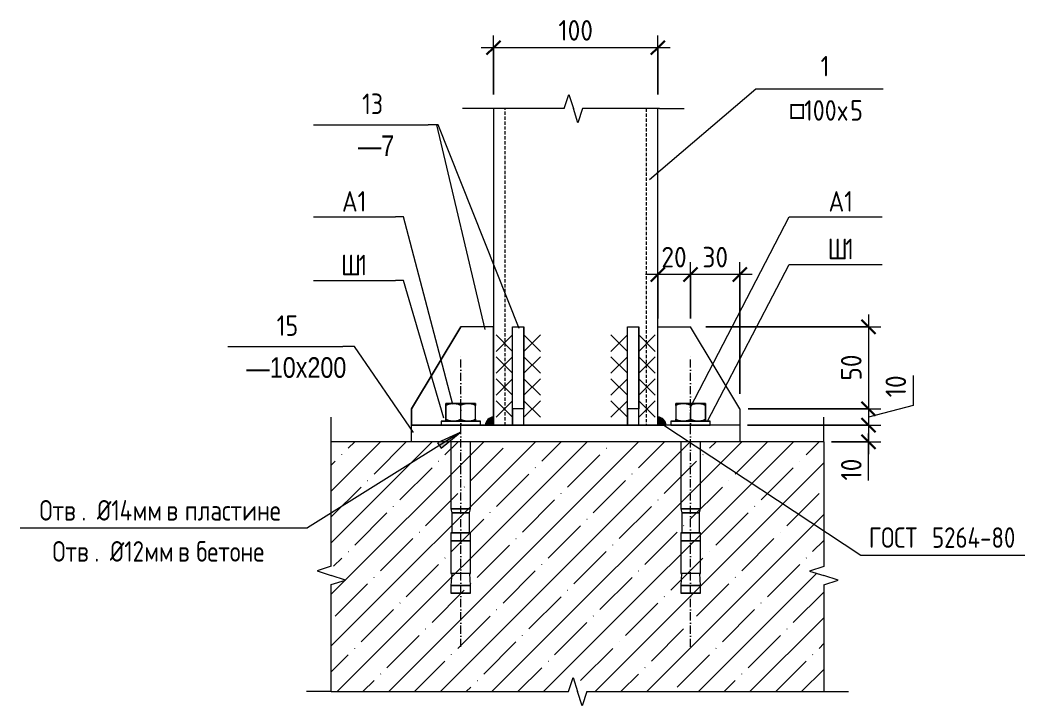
# Model space of a CAD drawing. Header units: millimetres. Extents: x 482 to 25547, y -975 to 52167.
# Drawn here: x 8079 to 8691, y -231 to 187 of the extents above; entities that cross this region are included whole.
import ezdxf

# ---------------------------------------------------------------- set-up
doc = ezdxf.new("R2010")
doc.units = ezdxf.units.MM
doc.linetypes.add('01 Штриховая _2 мм_', pattern=[3, 2, -1])
doc.linetypes.add('02 Штрихпунктирная _5 мм_', pattern=[8, 5, -1.5, 0, -1.5])
for name, color, linetype, lineweight in [('AA_Dim', 7, 'Continuous', 9), ('AA_Dim-5', 7, 'Continuous', 9), ('AA_Linii', 7, 'Continuous', 9), ('AA_Oformlenie', 7, 'Continuous', 9), ('AA_Vinoska', 7, 'Continuous', 9), ('AF_Balki', 7, 'Continuous', 20), ('KR_Colonna_KG', 7, 'Continuous', 20), ('KR_Detal', 7, 'Continuous', 20)]:
    doc.layers.add(name, color=color, linetype=linetype, lineweight=lineweight)
doc.styles.add('GOST Common', font='GOST_Common.ttf', dxfattribs={"width": 0.85, "height": 12.5})
doc.styles.add('ISOCPEUR_5', font='isocpeur.TTF', dxfattribs={"width": 0.9, "height": 12.5})
doc.styles.add('ISOCPEUR_7', font='isocpeur.TTF', dxfattribs={"width": 0.85, "height": 12.5})
doc.styles.add('ISOCPEUR_9', font='isocpeur.TTF', dxfattribs={"width": 0.85, "height": 12.5})
doc.styles.add('Mipgost_1', font='mipgost.ttf', dxfattribs={"width": 0.85, "height": 12.5})
doc.dimstyles.new('00_Точн_3_знака__прозр__1', dxfattribs={"dimscale": 304.8, "dimtxt": 12.534437, "dimasz": 0.027887, "dimexe": 0.024606, "dimexo": 0.016404, "dimgap": 0.00164, "dimtad": 1, "dimdec": 3, "dimrnd": 0.001, "dimdsep": 46, "dimtxsty": 'ISOCPEUR_5', "dimblk1": 'OBLIQUE', "dimblk2": 'OBLIQUE', "dimsah": 1, "dimcen": 0.09, "dimdle": 0.024606, "dimazin": 0, "dimtfac": 1, "dimtdec": 4, "dimtix": 1, "dimtmove": 0, "dimatfit": 3, "dimfxl": 1, "dimtvp": 1, "dimtolj": 1, "dimtzin": 0, "dimlwd": 18, "dimlwe": 18, "dimarcsym": 2})
doc.dimstyles.new('00_Точн_3_знака__прозр__2', dxfattribs={"dimscale": 304.8, "dimtxt": 12.534437, "dimasz": 0.027887, "dimexe": 0.024606, "dimexo": 0.016404, "dimgap": 0.00164, "dimtad": 1, "dimdec": 3, "dimrnd": 0.001, "dimdsep": 46, "dimtxsty": 'ISOCPEUR_5', "dimblk1": 'OBLIQUE', "dimblk2": 'OBLIQUE', "dimsah": 1, "dimcen": 0.09, "dimdle": 0.024606, "dimazin": 0, "dimtfac": 1, "dimtdec": 4, "dimtix": 1, "dimtmove": 1, "dimatfit": 3, "dimfxl": 1, "dimtvp": 1, "dimtolj": 1, "dimtzin": 0, "dimlwd": 18, "dimlwe": 18, "dimarcsym": 2})

# ---------------------------------------------------------------- blocks, each defined once
blk = doc.blocks.new('243_Профиль гнутый сварной квадратный _НесКол_2ур_ - 100х5-3712451-Сечение 7')
at = {"layer": 'KR_Colonna_KG'}
for p, q in [((5360.06, 132.83), (5360.06, -60)), ((5460.06, -60), (5460.06, 132.83)), ((5360.06, -60), (5370.06, -60)), ((5370.06, -60), (5360.06, -60)), ((5365.06, -60), (5370.06, -60)), ((5370.06, -60), (5365.06, -60)), ((5370.06, -60), (5450.06, -60)), ((5450.06, -60), (5370.06, -60)), ((5370.06, -60), (5450.06, -60)), ((5450.06, -60), (5370.06, -60)), ((5450.06, -60), (5460.06, -60)), ((5460.06, -60), (5450.06, -60)), ((5450.06, -60), (5455.06, -60)), ((5455.06, -60), (5450.06, -60))]:
    blk.add_line(p, q, dxfattribs=at)
at = {"layer": 'KR_Colonna_KG', "linetype": '01 Штриховая _2 мм_', "lineweight": 9}
for p, q in [((5367.06, -60), (5367.06, 132.83)), ((5453.06, 132.83), (5453.06, -60))]:
    blk.add_line(p, q, dxfattribs=at)
blk = doc.blocks.new('354_Прокат полоса лист широкополосный ГОСТ 103-2006_ГОСТ 19903-2015_ГОСТ 82-70 _НесКаркас_РабПлоск_ - 354_Прокат полоса лист широкополосный ГОСТ 103-2006_ГОСТ 19903-2015_ГОСТ 82-70 _НесКаркас_РабПлоск_-3897276-Сечение 7')
at = {"layer": 'AF_Balki'}
for p, q in [((5310.06, -70), (5310.06, -60)), ((5510.06, -60), (5310.06, -60)), ((5510.06, -60), (5510.06, -70)), ((5510.06, -70), (5310.06, -70))]:
    blk.add_line(p, q, dxfattribs=at)
blk = doc.blocks.new('354_Прокат Лист _НесКаркас_РабПлоск_ - 354_Прокат Лист _НесКаркас_РабПлоск_-3897335-Сечение 7')
at = {"layer": 'AF_Balki'}
for p, q in [((5460.06, -60), (5460.06, 0)), ((5460.06, 0), (5480.06, 0)), ((5510.06, -50), (5480.06, 0)), ((5510.06, -50), (5510.06, -60)), ((5474.06, -60), (5460.06, -60)), ((5510.06, -60), (5486.06, -60))]:
    blk.add_line(p, q, dxfattribs=at)
blk = doc.blocks.new('354_Прокат Лист _НесКаркас_РабПлоск_ - 354_Прокат Лист _НесКаркас_РабПлоск_-V11-Сечение 7')
at = {"layer": 'AF_Balki'}
for p, q in [((5460.06, -60), (5460.06, 0)), ((5460.06, 0), (5480.06, 0)), ((5510.06, -50), (5480.06, 0)), ((5510.06, -50), (5510.06, -60)), ((5474.06, -60), (5460.06, -60)), ((5510.06, -60), (5486.06, -60))]:
    blk.add_line(p, q, dxfattribs=at)
blk = doc.blocks.new('354_Прокат Лист _НесКаркас_РабПлоск_ - 354_Прокат Лист _НесКаркас_РабПлоск_-V12-Сечение 7')
at = {"layer": 'AF_Balki'}
for p, q in [((5441.56, 0), (5448.56, 0)), ((5441.56, -50), (5441.56, 0)), ((5448.56, 0), (5448.56, -50)), ((5448.56, -50), (5441.56, -50)), ((5441.56, -50), (5441.56, -60)), ((5448.56, -60), (5448.56, -50)), ((5441.56, -60), (5448.56, -60))]:
    blk.add_line(p, q, dxfattribs=at)
blk = doc.blocks.new('354_Прокат Лист _НесКаркас_РабПлоск_ - 354_Прокат Лист _НесКаркас_РабПлоск_-V13-Сечение 7')
at = {"layer": 'AF_Balki'}
for p, q in [((5340.06, 0), (5310.06, -50)), ((5310.06, -50), (5340.06, 0)), ((5360.06, 0), (5340.06, 0)), ((5360.06, 0), (5340.06, 0)), ((5360.06, -60), (5360.06, 0)), ((5360.06, 0), (5360.06, -60)), ((5310.06, -60), (5310.06, -50)), ((5310.06, -50), (5310.06, -60)), ((5310.06, -60), (5334.06, -60)), ((5334.06, -60), (5310.06, -60)), ((5346.06, -60), (5360.06, -60)), ((5360.06, -60), (5346.06, -60))]:
    blk.add_line(p, q, dxfattribs=at)
blk = doc.blocks.new('354_Прокат Лист _НесКаркас_РабПлоск_ - 354_Прокат Лист _НесКаркас_РабПлоск_-V14-Сечение 7')
at = {"layer": 'AF_Balki'}
for p, q in [((5340.06, 0), (5310.06, -50)), ((5310.06, -50), (5340.06, 0)), ((5360.06, 0), (5340.06, 0)), ((5360.06, 0), (5340.06, 0)), ((5360.06, -60), (5360.06, 0)), ((5360.06, 0), (5360.06, -60)), ((5310.06, -60), (5310.06, -50)), ((5310.06, -50), (5310.06, -60)), ((5310.06, -60), (5334.06, -60)), ((5334.06, -60), (5310.06, -60)), ((5346.06, -60), (5360.06, -60)), ((5360.06, -60), (5346.06, -60))]:
    blk.add_line(p, q, dxfattribs=at)
blk = doc.blocks.new('354_Прокат Лист _НесКаркас_РабПлоск_ - 354_Прокат Лист _НесКаркас_РабПлоск_-V15-Сечение 7')
at = {"layer": 'AF_Balki'}
blk.add_line((5441.56, -60), (5448.56, -60), dxfattribs=at)
blk = doc.blocks.new('354_Шайба_ГОСТ 11371-78_СоедНесК_РабПлоск_ - Шайба_ГОСТ 11371-78-3884625-Сечение 7')
at = {"layer": 'KR_Detal'}
for p, q in [((5334.06, -60), (5331.48, -60)), ((5348.64, -60), (5346.06, -60))]:
    blk.add_line(p, q, dxfattribs=at)
blk = doc.blocks.new('354_Шайба_ГОСТ 11371-78_СоедНесК_РабПлоск_ - Шайба_ГОСТ 11371-78-3884966-Сечение 7')
at = {"layer": 'KR_Detal'}
for p, q in [((5474.06, -60), (5471.48, -60)), ((5488.64, -60), (5486.06, -60))]:
    blk.add_line(p, q, dxfattribs=at)
blk = doc.blocks.new('354_Анкер клиновой _СоедНесК_РабПлоск_ - M12x100_20-3884965-Сечение 7')
at = {"layer": 'KR_Detal'}
for p, q in [((5335.56, -46.7), (5331.06, -46.7)), ((5331.06, -46.7), (5335.56, -46.7)), ((5331.06, -47.88), (5331.06, -56.32)), ((5331.06, -56.32), (5331.06, -47.88)), ((5340.06, -46.7), (5335.56, -46.7)), ((5335.56, -46.7), (5340.06, -46.7)), ((5340.06, -46.7), (5344.56, -46.7)), ((5344.56, -46.7), (5340.06, -46.7)), ((5340.06, -56.32), (5340.06, -47.88)), ((5340.06, -56.32), (5340.06, -47.88)), ((5344.56, -46.7), (5349.06, -46.7)), ((5349.06, -46.7), (5344.56, -46.7)), ((5349.06, -56.32), (5349.06, -47.88)), ((5349.06, -56.32), (5349.06, -47.88)), ((5335.56, -57.5), (5331.06, -57.5)), ((5331.06, -57.5), (5335.56, -57.5)), ((5334.06, -57.5), (5346.06, -57.5)), ((5346.06, -57.5), (5334.06, -57.5)), ((5340.06, -57.5), (5335.56, -57.5)), ((5335.56, -57.5), (5340.06, -57.5)), ((5344.56, -57.5), (5340.06, -57.5)), ((5340.06, -57.5), (5344.56, -57.5)), ((5344.56, -57.5), (5349.06, -57.5)), ((5349.06, -57.5), (5344.56, -57.5)), ((5334.06, -70), (5334.06, -110.9)), ((5346.06, -110.9), (5346.06, -70)), ((5334.06, -110.9), (5334.66, -113.3)), ((5346.06, -110.9), (5334.06, -110.9)), ((5334.06, -110.9), (5346.06, -110.9)), ((5334.66, -113.3), (5334.66, -125.5)), ((5345.46, -113.3), (5334.66, -113.3)), ((5334.66, -113.3), (5345.46, -113.3)), ((5345.46, -113.3), (5346.06, -110.9)), ((5345.46, -125.5), (5345.46, -113.3)), ((5334.06, -125.5), (5334.06, -130.3)), ((5334.06, -125.5), (5346.06, -125.5)), ((5346.06, -125.5), (5334.06, -125.5)), ((5345.46, -125.5), (5334.66, -125.5)), ((5334.66, -125.5), (5345.46, -125.5)), ((5346.06, -130.3), (5346.06, -125.5)), ((5334.06, -130.3), (5334.06, -150.3)), ((5334.06, -130.3), (5346.06, -130.3)), ((5346.06, -130.3), (5334.06, -130.3)), ((5334.06, -130.3), (5346.06, -130.3)), ((5346.06, -130.3), (5334.06, -130.3)), ((5335.86, -130.3), (5344.26, -130.3)), ((5344.26, -130.3), (5335.86, -130.3)), ((5335.86, -130.3), (5344.26, -130.3)), ((5344.26, -130.3), (5335.86, -130.3)), ((5346.06, -150.3), (5346.06, -130.3)), ((5334.06, -150.3), (5334.49, -150.3)), ((5346.06, -150.3), (5334.06, -150.3)), ((5334.54, -150.3), (5334.06, -157.5)), ((5346.06, -157.5), (5345.59, -150.3)), ((5345.63, -150.3), (5346.06, -150.3)), ((5334.06, -157.5), (5334.06, -162.3)), ((5346.06, -157.5), (5334.06, -157.5)), ((5334.06, -157.5), (5346.06, -157.5)), ((5346.06, -162.3), (5346.06, -157.5)), ((5334.06, -162.3), (5346.06, -162.3)), ((5346.06, -162.3), (5334.06, -162.3))]:
    blk.add_line(p, q, dxfattribs=at)
for points in [[(5335.56, -46.7), (5334.77, -46.7), (5333.24, -46.9), (5331.77, -47.49), (5331.06, -47.88)], [(5331.06, -47.88), (5331.77, -47.49), (5333.24, -46.9), (5334.77, -46.7), (5335.56, -46.7)], [(5331.06, -47.88), (5331.06, -47.49), (5331.06, -46.9), (5331.06, -46.7), (5331.06, -46.7)], [(5331.06, -46.7), (5331.06, -46.7), (5331.06, -46.9), (5331.06, -47.49), (5331.06, -47.88)], [(5340.06, -47.88), (5339.35, -47.49), (5337.89, -46.9), (5336.35, -46.7), (5335.56, -46.7)], [(5335.56, -46.7), (5336.35, -46.7), (5337.89, -46.9), (5339.35, -47.49), (5340.06, -47.88)], [(5344.56, -46.7), (5343.77, -46.7), (5342.24, -46.9), (5340.77, -47.49), (5340.06, -47.88)], [(5340.06, -47.88), (5340.77, -47.49), (5342.24, -46.9), (5343.77, -46.7), (5344.56, -46.7)], [(5349.06, -47.88), (5348.35, -47.49), (5346.89, -46.9), (5345.35, -46.7), (5344.56, -46.7)], [(5344.56, -46.7), (5345.35, -46.7), (5346.89, -46.9), (5348.35, -47.49), (5349.06, -47.88)], [(5349.06, -47.88), (5349.06, -47.49), (5349.06, -46.9), (5349.06, -46.7), (5349.06, -46.7)], [(5349.06, -46.7), (5349.06, -46.7), (5349.06, -46.9), (5349.06, -47.49), (5349.06, -47.88)], [(5331.06, -56.32), (5331.77, -56.71), (5333.24, -57.3), (5334.77, -57.5), (5335.56, -57.5)], [(5335.56, -57.5), (5334.77, -57.5), (5333.24, -57.3), (5331.77, -56.71), (5331.06, -56.32)], [(5331.06, -56.32), (5331.06, -56.71), (5331.06, -57.3), (5331.06, -57.5), (5331.06, -57.5)], [(5331.06, -57.5), (5331.06, -57.5), (5331.06, -57.3), (5331.06, -56.71), (5331.06, -56.32)], [(5335.56, -57.5), (5336.35, -57.5), (5337.89, -57.3), (5339.35, -56.71), (5340.06, -56.32)], [(5340.06, -56.32), (5340.77, -56.71), (5342.24, -57.3), (5343.77, -57.5), (5344.56, -57.5)], [(5344.56, -57.5), (5345.35, -57.5), (5346.89, -57.3), (5348.35, -56.71), (5349.06, -56.32)], [(5349.06, -56.32), (5348.35, -56.71), (5346.89, -57.3), (5345.35, -57.5), (5344.56, -57.5)], [(5349.06, -56.32), (5349.06, -56.71), (5349.06, -57.3), (5349.06, -57.5), (5349.06, -57.5)], [(5349.06, -57.5), (5349.06, -57.5), (5349.06, -57.3), (5349.06, -56.71), (5349.06, -56.32)]]:
    blk.add_open_spline(points, degree=3, dxfattribs=at)
for points, knots in [([(5340.06, -56.32), (5339.35, -56.71), (5337.97, -57.27), (5336.52, -57.47), (5335.82, -57.5)], [0, 0, 0, 0, 0.5, 0.9441988, 0.9441988, 0.9441988, 0.9441988]), ([(5344.3, -57.5), (5343.6, -57.47), (5342.16, -57.27), (5340.77, -56.71), (5340.06, -56.32)], [0.0558012, 0.0558012, 0.0558012, 0.0558012, 0.5, 1, 1, 1, 1])]:
    blk.add_open_spline(points, degree=3, knots=knots, dxfattribs=at)
blk = doc.blocks.new('354_Шайба_ГОСТ 11371-78_СоедНесК_РабПлоск_ - Шайба_ГОСТ 11371-78-V16-Сечение 7')
at = {"layer": 'KR_Detal'}
for p, q in [((5328.06, -57.5), (5328.06, -60)), ((5328.06, -57.5), (5352.06, -57.5)), ((5352.06, -57.5), (5328.06, -57.5)), ((5328.06, -60), (5334.06, -60)), ((5352.06, -60), (5328.06, -60)), ((5333.56, -57.5), (5345.69, -57.5)), ((5345.69, -57.5), (5333.56, -57.5)), ((5333.56, -60), (5345.69, -60)), ((5334.01, -60), (5333.56, -60)), ((5345.74, -57.5), (5346.56, -57.5)), ((5346.56, -57.5), (5345.74, -57.5)), ((5345.74, -60), (5346.56, -60)), ((5346.06, -60), (5352.06, -60)), ((5346.56, -60), (5346.11, -60)), ((5352.06, -60), (5352.06, -57.5))]:
    blk.add_line(p, q, dxfattribs=at)
blk = doc.blocks.new('354_Анкер клиновой _СоедНесК_РабПлоск_ - M12x100_20-3884900-Сечение 7')
at = {"layer": 'KR_Detal'}
for p, q in [((5475.56, -46.7), (5471.06, -46.7)), ((5471.06, -46.7), (5475.56, -46.7)), ((5471.06, -47.88), (5471.06, -56.32)), ((5471.06, -47.88), (5471.06, -56.32)), ((5480.06, -46.7), (5475.56, -46.7)), ((5475.56, -46.7), (5480.06, -46.7)), ((5480.06, -46.7), (5484.56, -46.7)), ((5484.56, -46.7), (5480.06, -46.7)), ((5480.06, -47.88), (5480.06, -56.32)), ((5480.06, -47.88), (5480.06, -56.32)), ((5484.56, -46.7), (5489.06, -46.7)), ((5489.06, -46.7), (5484.56, -46.7)), ((5489.06, -56.32), (5489.06, -47.88)), ((5489.06, -47.88), (5489.06, -56.32)), ((5472.27, -57.5), (5471.06, -57.5)), ((5471.06, -57.5), (5472.27, -57.5)), ((5475.56, -57.5), (5472.3, -57.5)), ((5472.3, -57.5), (5475.56, -57.5)), ((5486.06, -57.5), (5474.06, -57.5)), ((5474.06, -57.5), (5486.06, -57.5)), ((5475.56, -57.5), (5480.06, -57.5)), ((5480.06, -57.5), (5475.56, -57.5)), ((5480.06, -57.5), (5484.56, -57.5)), ((5484.56, -57.5), (5480.06, -57.5)), ((5484.56, -57.5), (5489.06, -57.5)), ((5489.06, -57.5), (5484.56, -57.5)), ((5474.06, -70), (5474.06, -110.9)), ((5486.06, -110.9), (5486.06, -70)), ((5474.06, -110.9), (5474.66, -113.3)), ((5486.06, -110.9), (5474.06, -110.9)), ((5474.06, -110.9), (5486.06, -110.9)), ((5474.66, -113.3), (5474.66, -125.5)), ((5485.46, -113.3), (5474.66, -113.3)), ((5474.66, -113.3), (5485.46, -113.3)), ((5485.46, -113.3), (5486.06, -110.9)), ((5485.46, -125.5), (5485.46, -113.3)), ((5474.06, -125.5), (5474.06, -130.3)), ((5486.06, -125.5), (5474.06, -125.5)), ((5474.06, -125.5), (5486.06, -125.5)), ((5478.64, -125.5), (5474.66, -125.5)), ((5474.66, -125.5), (5478.64, -125.5)), ((5485.46, -125.5), (5478.66, -125.5)), ((5478.66, -125.5), (5485.46, -125.5)), ((5486.06, -130.3), (5486.06, -125.5)), ((5474.06, -130.3), (5474.06, -150.3)), ((5486.06, -130.3), (5474.06, -130.3)), ((5474.06, -130.3), (5486.06, -130.3)), ((5486.06, -130.3), (5474.06, -130.3)), ((5474.06, -130.3), (5486.06, -130.3)), ((5484.26, -130.3), (5475.86, -130.3)), ((5475.86, -130.3), (5484.26, -130.3)), ((5475.86, -130.3), (5484.26, -130.3)), ((5484.26, -130.3), (5475.86, -130.3)), ((5486.06, -150.3), (5486.06, -130.3)), ((5486.06, -150.3), (5474.06, -150.3)), ((5474.06, -150.3), (5474.49, -150.3)), ((5474.54, -150.3), (5474.06, -157.5)), ((5486.06, -157.5), (5485.59, -150.3)), ((5485.63, -150.3), (5486.06, -150.3)), ((5474.06, -157.5), (5474.06, -162.3)), ((5486.06, -157.5), (5474.06, -157.5)), ((5474.06, -157.5), (5486.06, -157.5)), ((5486.06, -162.3), (5486.06, -157.5)), ((5486.06, -162.3), (5474.06, -162.3)), ((5474.06, -162.3), (5486.06, -162.3))]:
    blk.add_line(p, q, dxfattribs=at)
for points in [[(5475.56, -46.7), (5474.77, -46.7), (5473.24, -46.9), (5471.77, -47.49), (5471.06, -47.88)], [(5471.06, -47.88), (5471.06, -47.49), (5471.06, -46.9), (5471.06, -46.7), (5471.06, -46.7)], [(5471.06, -46.7), (5471.06, -46.7), (5471.06, -46.9), (5471.06, -47.49), (5471.06, -47.88)], [(5471.06, -47.88), (5471.77, -47.49), (5473.24, -46.9), (5474.77, -46.7), (5475.56, -46.7)], [(5480.06, -47.88), (5479.35, -47.49), (5477.89, -46.9), (5476.35, -46.7), (5475.56, -46.7)], [(5475.56, -46.7), (5476.35, -46.7), (5477.89, -46.9), (5479.35, -47.49), (5480.06, -47.88)], [(5484.56, -46.7), (5483.77, -46.7), (5482.24, -46.9), (5480.77, -47.49), (5480.06, -47.88)], [(5480.06, -47.88), (5480.77, -47.49), (5482.24, -46.9), (5483.77, -46.7), (5484.56, -46.7)], [(5489.06, -47.88), (5488.35, -47.49), (5486.89, -46.9), (5485.35, -46.7), (5484.56, -46.7)], [(5484.56, -46.7), (5485.35, -46.7), (5486.89, -46.9), (5488.35, -47.49), (5489.06, -47.88)], [(5489.06, -47.88), (5489.06, -47.49), (5489.06, -46.9), (5489.06, -46.7), (5489.06, -46.7)], [(5489.06, -46.7), (5489.06, -46.7), (5489.06, -46.9), (5489.06, -47.49), (5489.06, -47.88)], [(5471.06, -56.32), (5471.77, -56.71), (5473.24, -57.3), (5474.77, -57.5), (5475.56, -57.5)], [(5471.06, -56.32), (5471.06, -56.71), (5471.06, -57.3), (5471.06, -57.5), (5471.06, -57.5)], [(5471.06, -57.5), (5471.06, -57.5), (5471.06, -57.3), (5471.06, -56.71), (5471.06, -56.32)], [(5475.56, -57.5), (5474.77, -57.5), (5473.24, -57.3), (5471.77, -56.71), (5471.06, -56.32)], [(5475.56, -57.5), (5476.35, -57.5), (5477.89, -57.3), (5479.35, -56.71), (5480.06, -56.32)], [(5480.06, -56.32), (5480.77, -56.71), (5482.24, -57.3), (5483.77, -57.5), (5484.56, -57.5)], [(5481.74, -57.05), (5481.17, -56.86), (5480.61, -56.62), (5480.06, -56.32)], [(5484.56, -57.5), (5485.35, -57.5), (5486.89, -57.3), (5488.35, -56.71), (5489.06, -56.32)], [(5489.06, -56.32), (5488.35, -56.71), (5486.89, -57.3), (5485.35, -57.5), (5484.56, -57.5)], [(5489.06, -56.32), (5489.06, -56.71), (5489.06, -57.3), (5489.06, -57.5), (5489.06, -57.5)], [(5489.06, -57.5), (5489.06, -57.5), (5489.06, -57.3), (5489.06, -56.71), (5489.06, -56.32)]]:
    blk.add_open_spline(points, degree=3, dxfattribs=at)
for points, knots in [([(5480.06, -56.32), (5479.35, -56.71), (5477.97, -57.27), (5476.52, -57.47), (5475.82, -57.5)], [0, 0, 0, 0, 0.5, 0.9441988, 0.9441988, 0.9441988, 0.9441988]), ([(5484.3, -57.5), (5483.6, -57.47), (5482.76, -57.35), (5481.95, -57.12), (5481.8, -57.07)], [0.0558012, 0.0558012, 0.0558012, 0.0558012, 0.5, 0.6027844, 0.6027844, 0.6027844, 0.6027844])]:
    blk.add_open_spline(points, degree=3, knots=knots, dxfattribs=at)
blk = doc.blocks.new('354_Шайба_ГОСТ 11371-78_СоедНесК_РабПлоск_ - Шайба_ГОСТ 11371-78-V17-Сечение 7')
at = {"layer": 'KR_Detal'}
for p, q in [((5468.06, -57.5), (5468.06, -60)), ((5492.06, -57.5), (5468.06, -57.5)), ((5468.06, -57.5), (5492.06, -57.5)), ((5492.06, -60), (5468.06, -60)), ((5468.06, -60), (5474.06, -60)), ((5475.47, -57.5), (5473.56, -57.5)), ((5473.56, -57.5), (5475.47, -57.5)), ((5474.01, -60), (5473.56, -60)), ((5473.56, -60), (5486.56, -60)), ((5486.56, -57.5), (5475.47, -57.5)), ((5475.47, -57.5), (5486.56, -57.5)), ((5486.06, -60), (5492.06, -60)), ((5486.56, -60), (5486.11, -60)), ((5492.06, -60), (5492.06, -57.5))]:
    blk.add_line(p, q, dxfattribs=at)
blk = doc.blocks.new('011_ЛинияОбрыва _ЭлУзла_Линия_ - Тип 1-3894593-Сечение 7')
at = {"layer": 'AA_Oformlenie'}
for p, q in [((5403.05, 132.83), (5356.19, 132.83)), ((5461.19, 132.83), (5414.19, 132.83))]:
    blk.add_line(p, q, dxfattribs=at)
blk = doc.blocks.new('011_ЛинияОбрыва _ЭлУзла_Линия_ - Тип 1-3896382-Сечение 7')
at = {"layer": 'AA_Oformlenie'}
for p, q in [((5561.19, -70), (5561.19, -145.97)), ((5561.19, -157.1), (5561.19, -222.17))]:
    blk.add_line(p, q, dxfattribs=at)
blk = doc.blocks.new('011_ЛинияОбрыва _ЭлУзла_Линия_ - Тип 1-V18-Сечение 7')
at = {"layer": 'AA_Oformlenie'}
for p, q in [((5261.19, -145.84), (5261.19, -70)), ((5261.19, -222.17), (5261.19, -156.97))]:
    blk.add_line(p, q, dxfattribs=at)
blk = doc.blocks.new('011_ЛинияОбрыва _ЭлУзла_Линия_ - Тип 1-3896672-Сечение 7')
at = {"layer": 'AA_Oformlenie'}
for p, q in [((5261.19, -222.17), (5405.69, -222.17)), ((5416.82, -222.17), (5561.19, -222.17))]:
    blk.add_line(p, q, dxfattribs=at)
blk = doc.blocks.new('Последовательность узлов - Сплошная 2мм М5-2304530-Сечение 7')
at = {"layer": 'AA_Oformlenie'}
for p, q in [((5431.56, -15), (5441.56, -5)), ((5431.56, -5), (5441.56, -15)), ((5441.56, -20), (5441.56, 0)), ((5431.56, -28.33), (5441.56, -18.33)), ((5431.56, -18.33), (5441.56, -28.33)), ((5441.56, -33.33), (5441.56, -13.33)), ((5441.56, -46.67), (5441.56, -26.67)), ((5431.56, -41.67), (5441.56, -31.67)), ((5431.56, -31.67), (5441.56, -41.67)), ((5441.56, -60), (5441.56, -40)), ((5431.56, -55), (5441.56, -45)), ((5431.56, -45), (5441.56, -55))]:
    blk.add_line(p, q, dxfattribs=at)
blk = doc.blocks.new('DIMBLOCK49-Сечение 7')
at = {"layer": 'AA_Dim-5', "lineweight": 18}
for p, q in [((8595.82, 7.5), (8595.82, -50)), ((8496.7, 0), (8603.32, 0)), ((8595.82, 0), (8496.7, 0)), ((8522.43, -50), (8603.32, -50)), ((8595.82, -50), (8522.43, -50))]:
    blk.add_line(p, q, dxfattribs=at)
at = {"layer": 'AA_Dim-5', "lineweight": 30}
for p, q in [((8595.82, 0), (8591.57, 4.25)), ((8595.82, 0), (8600.07, -4.25)), ((8595.82, -50), (8591.57, -45.75)), ((8595.82, -50), (8600.07, -54.25))]:
    blk.add_line(p, q, dxfattribs=at)
at = {"layer": 'AA_Dim-5', "color": 0, "lineweight": 18, "insert": (8579.04, -32.8), "char_height": 12.5, "width": 18.7307, "attachment_point": 1, "rotation": 90, "line_spacing_factor": 1.135194, "style": 'ISOCPEUR_5'}
blk.add_mtext('50', dxfattribs=at)
blk = doc.blocks.new('_Oblique')
at = {"color": 0, "linetype": 'ByBlock', "lineweight": -2}
blk.add_line((-0.5, -0.5), (0.5, 0.5), dxfattribs=at)
blk = doc.blocks.new('DIMBLOCK50-Сечение 7')
at = {"layer": 'AA_Dim-5', "lineweight": 18}
for p, q in [((8622.94, -29.69), (8622.94, -47.93)), ((8622.94, -47.93), (8595.82, -55)), ((8522.43, -50), (8603.32, -50)), ((8595.82, -50), (8522.43, -50)), ((8595.82, -50), (8595.82, -60)), ((8522.14, -60), (8603.32, -60)), ((8595.82, -60), (8522.14, -60))]:
    blk.add_line(p, q, dxfattribs=at)
at = {"layer": 'AA_Dim-5', "lineweight": 30}
for p, q in [((8595.82, -50), (8591.57, -45.75)), ((8595.82, -50), (8600.07, -54.25)), ((8595.82, -60), (8591.57, -55.75)), ((8595.82, -60), (8600.07, -64.25))]:
    blk.add_line(p, q, dxfattribs=at)
at = {"layer": 'AA_Dim-5', "color": 0, "lineweight": 18, "insert": (8606.16, -42.93), "char_height": 12.5, "width": 15.8927, "attachment_point": 1, "rotation": 90, "line_spacing_factor": 1.135194, "style": 'ISOCPEUR_5'}
blk.add_mtext('10', dxfattribs=at)
blk = doc.blocks.new('DIMBLOCK51-Сечение 7')
at = {"layer": 'AA_Dim-5', "lineweight": 18}
for p, q in [((8522.14, -60), (8603.32, -60)), ((8595.82, -60), (8522.14, -60)), ((8595.82, -60), (8595.82, -77.5)), ((8595.82, -75.39), (8595.82, -65)), ((8573.18, -70), (8603.32, -70)), ((8595.82, -70), (8573.18, -70)), ((8595.82, -93.63), (8595.82, -75.39))]:
    blk.add_line(p, q, dxfattribs=at)
at = {"layer": 'AA_Dim-5', "lineweight": 30}
for p, q in [((8595.82, -60), (8591.57, -55.75)), ((8595.82, -60), (8600.07, -64.25)), ((8595.82, -70), (8591.57, -65.75)), ((8595.82, -70), (8600.07, -74.25))]:
    blk.add_line(p, q, dxfattribs=at)
at = {"layer": 'AA_Dim-5', "color": 0, "lineweight": 18, "insert": (8579.04, -93.63), "char_height": 12.5, "width": 15.8927, "attachment_point": 1, "rotation": 90, "line_spacing_factor": 1.135194, "style": 'ISOCPEUR_5'}
blk.add_mtext('10', dxfattribs=at)
blk = doc.blocks.new('DIMBLOCK52-Сечение 7')
at = {"layer": 'AA_Dim-5', "lineweight": 18}
for p, q in [((8367.43, 141.42), (8367.43, 177.42)), ((8467.43, 141.42), (8467.43, 177.42)), ((8474.93, 169.92), (8359.93, 169.92)), ((8367.43, 169.92), (8367.43, 141.42)), ((8467.43, 169.92), (8467.43, 141.42))]:
    blk.add_line(p, q, dxfattribs=at)
at = {"layer": 'AA_Dim-5', "lineweight": 30}
for p, q in [((8367.43, 169.92), (8371.68, 174.17)), ((8467.43, 169.92), (8471.68, 174.17)), ((8367.43, 169.92), (8363.18, 165.67)), ((8467.43, 169.92), (8463.18, 165.67))]:
    blk.add_line(p, q, dxfattribs=at)
at = {"layer": 'AA_Dim-5', "color": 0, "lineweight": 18, "insert": (8406.9, 186.7), "char_height": 12.5, "width": 25.2581, "attachment_point": 1, "line_spacing_factor": 1.135194, "style": 'ISOCPEUR_5'}
blk.add_mtext('100', dxfattribs=at)
blk = doc.blocks.new('DIMBLOCK53-Сечение 7')
at = {"layer": 'AA_Dim-5', "lineweight": 18}
for p, q in [((8487.43, 5), (8487.43, 39.34)), ((8517.43, -40.88), (8517.43, 39.34)), ((8524.93, 31.84), (8487.43, 31.84)), ((8487.43, 31.84), (8487.43, 5)), ((8517.43, 31.84), (8517.43, -40.88))]:
    blk.add_line(p, q, dxfattribs=at)
at = {"layer": 'AA_Dim-5', "lineweight": 30}
for p, q in [((8487.43, 31.84), (8483.18, 27.59)), ((8487.43, 31.84), (8491.68, 36.09)), ((8517.43, 31.84), (8513.18, 27.59)), ((8517.43, 31.84), (8521.68, 36.09))]:
    blk.add_line(p, q, dxfattribs=at)
at = {"layer": 'AA_Dim-5', "color": 0, "lineweight": 18, "insert": (8494.62, 48.63), "char_height": 12.5, "width": 18.7307, "attachment_point": 1, "line_spacing_factor": 1.135194, "style": 'ISOCPEUR_5'}
blk.add_mtext('30', dxfattribs=at)
blk = doc.blocks.new('DIMBLOCK54-Сечение 7')
at = {"layer": 'AA_Dim-5', "lineweight": 18}
for p, q in [((8467.43, 5), (8467.43, 39.34)), ((8487.43, 5), (8487.43, 39.34)), ((8487.43, 31.84), (8459.93, 31.84)), ((8467.43, 31.84), (8467.43, 5)), ((8487.43, 31.84), (8487.43, 5))]:
    blk.add_line(p, q, dxfattribs=at)
at = {"layer": 'AA_Dim-5', "lineweight": 30}
for p, q in [((8467.43, 31.84), (8463.18, 27.59)), ((8467.43, 31.84), (8471.68, 36.09)), ((8487.43, 31.84), (8483.18, 27.59)), ((8487.43, 31.84), (8491.68, 36.09))]:
    blk.add_line(p, q, dxfattribs=at)
at = {"layer": 'AA_Dim-5', "color": 0, "lineweight": 18, "insert": (8469.62, 48.63), "char_height": 12.5, "width": 18.7307, "attachment_point": 1, "line_spacing_factor": 1.135194, "style": 'ISOCPEUR_5'}
blk.add_mtext('20', dxfattribs=at)
blk = doc.blocks.new('044_М_Универсальная с полкой - Марка-3031129-Сечение 7')
at = {"layer": 'AA_Vinoska'}
blk.add_line((5546.66, 67.01), (5596.66, 67.01), dxfattribs=at)
blk = doc.blocks.new('043_М_КолонныКМ - Позиция_Наименование_дп14-3905847-Сечение 7')
at = {"layer": 'AA_Vinoska'}
blk.add_line((5527.36, 144.92), (5597.36, 144.92), dxfattribs=at)
blk = doc.blocks.new('043_М_Балки_Полка - Позиция_Наименование_дп14-3904162-Сечение 7')
at = {"layer": 'AA_Vinoska'}
blk.add_line((5250.27, 123.02), (5320.27, 123.02), dxfattribs=at)
blk = doc.blocks.new('010_Текст с выноской - Текст 2 строки без точки-3863659-Сечение 7')
at = {"layer": 'AA_Vinoska'}
blk.add_line((5583.68, -139.02), (5683.68, -139.02), dxfattribs=at)
blk = doc.blocks.new('010_Текст с выноской - Текст 2 строки _стрелка_-3911146-Сечение 7')
at = {"layer": 'AA_Vinoska'}
blk.add_line((5071.64, -122.43), (5246.64, -122.43), dxfattribs=at)

msp = doc.modelspace()

# ---------------------------------------------------------------- hatches: boundary and pattern name
at = {"layer": 'AA_Oformlenie'}
for points in [[(8367.4281, -60), (8367.4281, -55), (8366.1341, -55.1704), (8364.9281, -55.6699), (8363.8926, -56.4645), (8363.098, -57.5), (8362.5985, -58.7059), (8362.4281, -60), (8366.1341, -60)], [(8467.4281, -60), (8472.4281, -60), (8472.2578, -58.7059), (8471.7583, -57.5), (8470.9637, -56.4645), (8469.9281, -55.6699), (8468.7222, -55.1704), (8467.4281, -55), (8467.4281, -58.7059)]]:
    msp.add_hatch(color=250, dxfattribs=at).paths.add_polyline_path(points)
h = msp.add_hatch(dxfattribs=at)
h.set_pattern_fill('FP_3', color=250, style=0, pattern_type=2)
h.set_pattern_definition([(45, (8396.724, 1222.5), (-15.71545, 15.71545), []), (45, (8412.439, 1222.5), (-15.71545, 15.71545), [27.781, -5.556, 0.16764, -5.389])])
h.paths.add_polyline_path([(8413.0518, -222.171), (8415.8018, -213.5108), (8418.5518, -222.171), (8418.5518, -218.2457), (8424.1826, -218.2457), (8424.1826, -222.171), (8568.5518, -222.171), (8568.5518, -157.1047), (8564.6265, -157.1047), (8564.6265, -151.4738), (8568.5518, -151.4738), (8559.8915, -148.7238), (8568.5518, -145.9738), (8568.5518, -70), (8268.5518, -70), (8268.5518, -145.843), (8272.477, -145.843), (8272.477, -151.4738), (8268.5518, -151.4738), (8277.212, -154.2238), (8268.5518, -156.9738), (8268.5518, -222.171), (8410.0564, -222.171)])
at = {"layer": 'AA_Vinoska'}
msp.add_hatch(color=256, dxfattribs=at).paths.add_polyline_path([(8347.1124, -64.3321), (8333.3412, -70.5972), (8335.432, -73.948)])

# ---------------------------------------------------------------- linework, layer by layer
at = {"layer": 'AA_Linii', "linetype": '02 Штрихпунктирная _5 мм_', "lineweight": 20}
for p, q in [((8347.4281, -194.9702), (8347.4281, -17.3)), ((8487.4281, -194.9702), (8487.4281, -17.3))]:
    msp.add_line(p, q, dxfattribs=at)
at = {"layer": 'AA_Linii'}
for p, q in [((8367.4281, -55), (8367.4281, -60)), ((8467.4281, -55), (8467.4281, -60)), ((8367.4281, -60), (8362.4281, -60)), ((8467.4281, -60), (8472.4281, -60)), ((8568.5518, -70), (8268.5518, -70))]:
    msp.add_line(p, q, dxfattribs=at)
for centre, start, end in [((8367.4281, -60), 90, 180), ((8467.4281, -60), 0, 90)]:
    msp.add_arc(centre, 5, start, end, dxfattribs=at)
at = {"layer": 'AA_Vinoska'}
for p, q in [((8410.4209, 132.829), (8413.2363, 141.494)), ((8413.2363, 141.494), (8416.0518, 132.829)), ((8462.4461, 89.7555), (8527.1183, 144.9171)), ((8527.1183, 144.9171), (8534.7268, 144.9171)), ((8363.5518, 132.829), (8348.5518, 132.829)), ((8418.8018, 124.1687), (8416.0518, 132.829)), ((8421.5518, 132.829), (8418.8018, 124.1687)), ((8468.5518, 132.829), (8483.5518, 132.829)), ((8332.8208, 123.0228), (8327.6396, 123.0228)), ((8333.6211, 123.0228), (8327.6396, 123.0228)), ((8362.2759, -1.6504), (8332.8208, 123.0228)), ((8383.0387, -1.1258), (8333.6211, 123.0228)), ((8312.6423, 67.0109), (8307.6396, 67.0109)), ((8342.6586, -47.4261), (8312.6423, 67.0109)), ((8487.1118, -49.3021), (8547.4502, 67.0109)), ((8547.4502, 67.0109), (8554.023, 67.0109)), ((8497.7387, -57.4724), (8547.4502, 37.9906)), ((8547.4502, 37.9906), (8554.023, 37.9906)), ((8312.6423, 28.2399), (8307.6396, 28.2399)), ((8337.0305, -55.5555), (8312.6423, 28.2399)), ((8282.6396, -12.0094), (8275.6192, -12.0094)), ((8318.6482, -64.3281), (8282.6396, -12.0094)), ((8268.5518, -70), (8268.5518, -55)), ((8568.5518, -70), (8568.5518, -55)), ((8469.8031, -59.0498), (8591.0462, -139.0182)), ((8347.1124, -64.3321), (8254.0078, -122.4266)), ((8347.1124, -64.3321), (8333.3412, -70.5972)), ((8335.432, -73.948), (8347.1124, -64.3321)), ((8333.3412, -70.5972), (8335.432, -73.948)), ((8268.5518, -145.843), (8259.8868, -148.6584)), ((8568.5518, -145.9738), (8559.8915, -148.7238)), ((8259.8868, -148.6584), (8268.5518, -151.4738)), ((8277.212, -154.2238), (8268.5518, -151.4738)), ((8559.8915, -148.7238), (8568.5518, -151.4738)), ((8577.2168, -154.2893), (8568.5518, -151.4738)), ((8268.5518, -156.9738), (8277.212, -154.2238)), ((8568.5518, -157.1047), (8577.2168, -154.2893)), ((8413.0518, -222.171), (8415.8018, -213.5108)), ((8415.8018, -213.5108), (8418.5518, -222.171)), ((8268.5518, -222.171), (8253.5518, -222.171)), ((8421.3672, -230.836), (8418.5518, -222.171)), ((8424.1826, -222.171), (8421.3672, -230.836)), ((8568.5518, -222.171), (8583.5518, -222.171))]:
    msp.add_line(p, q, dxfattribs=at)

# ---------------------------------------------------------------- block references
at = {"layer": 'AA_Oformlenie'}
for name, p in [('011_ЛинияОбрыва _ЭлУзла_Линия_ - Тип 1-3894593-Сечение 7', (3007.3665, 0)), ('Последовательность узлов - Сплошная 2мм М5-2304530-Сечение 7', (2937.3665, 0)), ('Последовательность узлов - Сплошная 2мм М5-2304530-Сечение 7', (3007.3665, 0)), ('011_ЛинияОбрыва _ЭлУзла_Линия_ - Тип 1-V18-Сечение 7', (3007.3665, 0)), ('011_ЛинияОбрыва _ЭлУзла_Линия_ - Тип 1-3896382-Сечение 7', (3007.3665, 0)), ('011_ЛинияОбрыва _ЭлУзла_Линия_ - Тип 1-3896672-Сечение 7', (3007.3665, 0))]:
    msp.add_blockref(name, p, dxfattribs=at)
at = {"layer": 'AA_Oformlenie', "extrusion": (0, 0, -1)}
for p in [(-13827.4898, 0), (-13897.4898, 0)]:
    msp.add_blockref('Последовательность узлов - Сплошная 2мм М5-2304530-Сечение 7', p, dxfattribs=at)
at = {"layer": 'AA_Vinoska'}
for name, p in [('043_М_КолонныКМ - Позиция_Наименование_дп14-3905847-Сечение 7', (3007.3665, 0)), ('043_М_Балки_Полка - Позиция_Наименование_дп14-3904162-Сечение 7', (3007.3665, 0)), ('044_М_Универсальная с полкой - Марка-3031129-Сечение 7', (2710.9831, 0)), ('044_М_Универсальная с полкой - Марка-3031129-Сечение 7', (3007.3665, 0)), ('044_М_Универсальная с полкой - Марка-3031129-Сечение 7', (3007.3665, -29.0203)), ('044_М_Универсальная с полкой - Марка-3031129-Сечение 7', (2710.9831, -38.771)), ('043_М_Балки_Полка - Позиция_Наименование_дп14-3904162-Сечение 7', (2955.3462, -135.0323)), ('010_Текст с выноской - Текст 2 строки _стрелка_-3911146-Сечение 7', (3007.3665, 0)), ('010_Текст с выноской - Текст 2 строки без точки-3863659-Сечение 7', (3007.3665, 0))]:
    msp.add_blockref(name, p, dxfattribs=at)
at = {"layer": 'AF_Balki'}
for name, p in [('354_Прокат Лист _НесКаркас_РабПлоск_ - 354_Прокат Лист _НесКаркас_РабПлоск_-V13-Сечение 7', (3007.3665, 0)), ('354_Прокат Лист _НесКаркас_РабПлоск_ - 354_Прокат Лист _НесКаркас_РабПлоск_-V14-Сечение 7', (3007.3665, 0)), ('354_Прокат Лист _НесКаркас_РабПлоск_ - 354_Прокат Лист _НесКаркас_РабПлоск_-V12-Сечение 7', (2937.3665, 0)), ('354_Прокат Лист _НесКаркас_РабПлоск_ - 354_Прокат Лист _НесКаркас_РабПлоск_-V12-Сечение 7', (3007.3665, 0)), ('354_Прокат Лист _НесКаркас_РабПлоск_ - 354_Прокат Лист _НесКаркас_РабПлоск_-3897335-Сечение 7', (3007.3665, 0)), ('354_Прокат Лист _НесКаркас_РабПлоск_ - 354_Прокат Лист _НесКаркас_РабПлоск_-V11-Сечение 7', (3007.3665, 0)), ('354_Прокат полоса лист широкополосный ГОСТ 103-2006_ГОСТ 19903-2015_ГОСТ 82-70 _НесКаркас_РабПлоск_ - 354_Прокат полоса лист широкополосный ГОСТ 103-2006_ГОСТ 19903-2015_ГОСТ 82-70 _НесКаркас_РабПлоск_-3897276-Сечение 7', (3007.3665, 0)), ('354_Прокат Лист _НесКаркас_РабПлоск_ - 354_Прокат Лист _НесКаркас_РабПлоск_-V15-Сечение 7', (2937.3665, 0)), ('354_Прокат Лист _НесКаркас_РабПлоск_ - 354_Прокат Лист _НесКаркас_РабПлоск_-V15-Сечение 7', (3007.3665, 0))]:
    msp.add_blockref(name, p, dxfattribs=at)
at = {"layer": 'KR_Colonna_KG'}
msp.add_blockref('243_Профиль гнутый сварной квадратный _НесКол_2ур_ - 100х5-3712451-Сечение 7', (3007.3665, 0), dxfattribs=at)
at = {"layer": 'KR_Detal'}
for name in ['354_Анкер клиновой _СоедНесК_РабПлоск_ - M12x100_20-3884965-Сечение 7', '354_Анкер клиновой _СоедНесК_РабПлоск_ - M12x100_20-3884900-Сечение 7', '354_Шайба_ГОСТ 11371-78_СоедНесК_РабПлоск_ - Шайба_ГОСТ 11371-78-V16-Сечение 7', '354_Шайба_ГОСТ 11371-78_СоедНесК_РабПлоск_ - Шайба_ГОСТ 11371-78-3884625-Сечение 7', '354_Шайба_ГОСТ 11371-78_СоедНесК_РабПлоск_ - Шайба_ГОСТ 11371-78-V17-Сечение 7', '354_Шайба_ГОСТ 11371-78_СоедНесК_РабПлоск_ - Шайба_ГОСТ 11371-78-3884966-Сечение 7']:
    msp.add_blockref(name, (3007.3665, 0), dxfattribs=at)

# ---------------------------------------------------------------- texts
at = {"layer": 'AA_Vinoska', "char_height": 12.5, "attachment_point": 1}
for s, insert, width, style in [('\\fISOCPEUR|b0|i0|c204|p34|;\\W.85;1', (8566.6432, 164.9104), 6.473627, 'ISOCPEUR_7'), ('13', (8287.3376, 141.9904), 15.672991, 'ISOCPEUR_7'), ('\\fISOCPEUR|b0|i0|c130|p34|;\\W.85;□', (8546.9445, 137.9622), 11.584384, 'ISOCPEUR_9'), ('100', (8556.5026, 137.9622), 24.872355, 'ISOCPEUR_7'), ('\\fISOCPEUR|b0|i0|c204|p34|;\\W.85;5', (8584.6145, 137.9622), 9.199364, 'ISOCPEUR_7'), ('\\fISOCPEUR|b0|i0|c204|p34|;\\W.85;х', (8577.0243, 137.9622), 9.199364, 'ISOCPEUR_7'), ('—7', (8284.8089, 116.4736), 21.8059, 'Mipgost_1'), ('\\fISOCPEUR|b0|i0|c204|p34|;\\W.85;А', (8275.0534, 82.5997), 11.584384, 'ISOCPEUR_7'), ('\\fISOCPEUR|b0|i0|c204|p34|;\\W.85;1', (8284.6114, 82.5997), 6.473627, 'ISOCPEUR_7'), ('\\fISOCPEUR|b0|i0|c204|p34|;\\W.85;А', (8571.4368, 82.5997), 11.584384, 'ISOCPEUR_7'), ('\\fISOCPEUR|b0|i0|c204|p34|;\\W.85;1', (8580.9948, 82.5997), 6.473627, 'ISOCPEUR_7'), ('\\fISOCPEUR|b0|i0|c204|p34|;\\W.85;Ш', (8570.863, 53.5794), 12.947253, 'ISOCPEUR_7'), ('\\fISOCPEUR|b0|i0|c204|p34|;\\W.85;1', (8581.5456, 53.5794), 6.473627, 'ISOCPEUR_7'), ('\\fISOCPEUR|b0|i0|c204|p34|;\\W.85;Ш', (8274.4796, 43.8287), 12.947253, 'ISOCPEUR_7'), ('\\fISOCPEUR|b0|i0|c204|p34|;\\W.85;1', (8285.1622, 43.8287), 6.473627, 'ISOCPEUR_7'), ('15', (8235.3172, 6.9582), 15.672991, 'ISOCPEUR_7'), ('—10x200', (8216.8935, -18.5586), 60.306942, 'Mipgost_1'), ('Отв', (8090.7954, -105.5151), 31.005264, 'GOST Common'), ('. Ø14', (8116.3773, -105.5151), 37.819608, 'GOST Common'), ('мм', (8147.5816, -105.5151), 20.443031, 'GOST Common'), ('\\fGOST Common|b0|i0|c204|p34|;\\W.85; ', (8164.4488, -105.5151), 4.429323, 'GOST Common'), ('\\fGOST Common|b0|i0|c204|p34|;\\W.85;в', (8168.1034, -105.5151), 9.199364, 'GOST Common'), ('\\fGOST Common|b0|i0|c204|p34|;\\W.85; ', (8175.6936, -105.5151), 4.429323, 'GOST Common'), ('пластине', (8179.3482, -105.5151), 75.639216, 'GOST Common'), ('ГОСТ', (8595.9764, -122.1067), 38.841759, 'GOST Common'), (' 5264-80', (8628.024, -122.1067), 69.847023, 'GOST Common'), ('Отв', (8098.6792, -130.5151), 31.005264, 'GOST Common'), ('. Ø12', (8124.2611, -130.5151), 36.797456, 'GOST Common'), ('мм', (8154.622, -130.5151), 20.443031, 'GOST Common'), ('\\fGOST Common|b0|i0|c204|p34|;\\W.85; ', (8171.4892, -130.5151), 4.429323, 'GOST Common'), ('\\fGOST Common|b0|i0|c204|p34|;\\W.85;в', (8175.1438, -130.5151), 9.199364, 'GOST Common'), ('\\fGOST Common|b0|i0|c204|p34|;\\W.85; ', (8182.734, -130.5151), 4.429323, 'GOST Common'), ('бетоне', (8186.3886, -130.5151), 57.581205, 'GOST Common')]:
    msp.add_mtext(s, dxfattribs=dict(at, insert=insert, width=width, style=style))

# ---------------------------------------------------------------- dimensions: what is measured, and where the dimension line sits
at = {"layer": 'AA_Dim', "lineweight": 18}
for base, p1, p2, override, picture, middle in [((8367.4281, 169.9193), (8467.4281, 136.4154), (8367.4281, 136.4154), {"dimpost": '<>', "dimfxl": 100}, 'DIMBLOCK52-Сечение 7', (8417.4281, 176.6693)), ((8467.4281, 31.8413), (8487.4281, 0), (8467.4281, 0), {"dimpost": '<>', "dimfxl": 20}, 'DIMBLOCK54-Сечение 7', (8477.4281, 38.5913)), ((8487.4281, 31.8413), (8517.4281, -45.8832), (8487.4281, 0), {"dimpost": '<>', "dimfxl": 54.820307}, 'DIMBLOCK53-Сечение 7', (8502.4281, 38.5913))]:
    dim = msp.add_linear_dim(base=base, p1=p1, p2=p2, dimstyle='00_Точн_3_знака__прозр__1', override=override, dxfattribs=at)
    dim.commit()
    dim.dimension.update_dxf_attribs({"geometry": picture, "text_midpoint": middle})
dim = msp.add_linear_dim(base=(8595.8202, -50), p1=(8501.6975, 0), p2=(8517.4281, -50), angle=90, dimstyle='00_Точн_3_знака__прозр__1', override={"dimpost": '<>', "dimfxl": 52.416141}, dxfattribs=at)
dim.commit()
dim.dimension.update_dxf_attribs({"geometry": 'DIMBLOCK49-Сечение 7', "text_midpoint": (8589.0702, -25)})
for base, p1, p2, override, picture, middle in [((8595.8202, -60), (8517.4281, -50), (8527.143, -60), {"dimpost": '<>', "dimfxl": 13.941956}, 'DIMBLOCK50-Сечение 7', (8614.4919, -34.9854)), ((8595.8202, -70), (8527.143, -60), (8568.1763, -70), {"dimpost": '<>', "dimfxl": 42.234215}, 'DIMBLOCK51-Сечение 7', (8587.3696, -85.6826))]:
    dim = msp.add_linear_dim(base=base, p1=p1, p2=p2, angle=90, dimstyle='00_Точн_3_знака__прозр__2', override=override, dxfattribs=at)
    dim.commit()
    dim.dimension.update_dxf_attribs({"geometry": picture, "text_midpoint": middle, "dimtype": 160, "text_rotation": 90})

doc.saveas('drawing.dxf')
